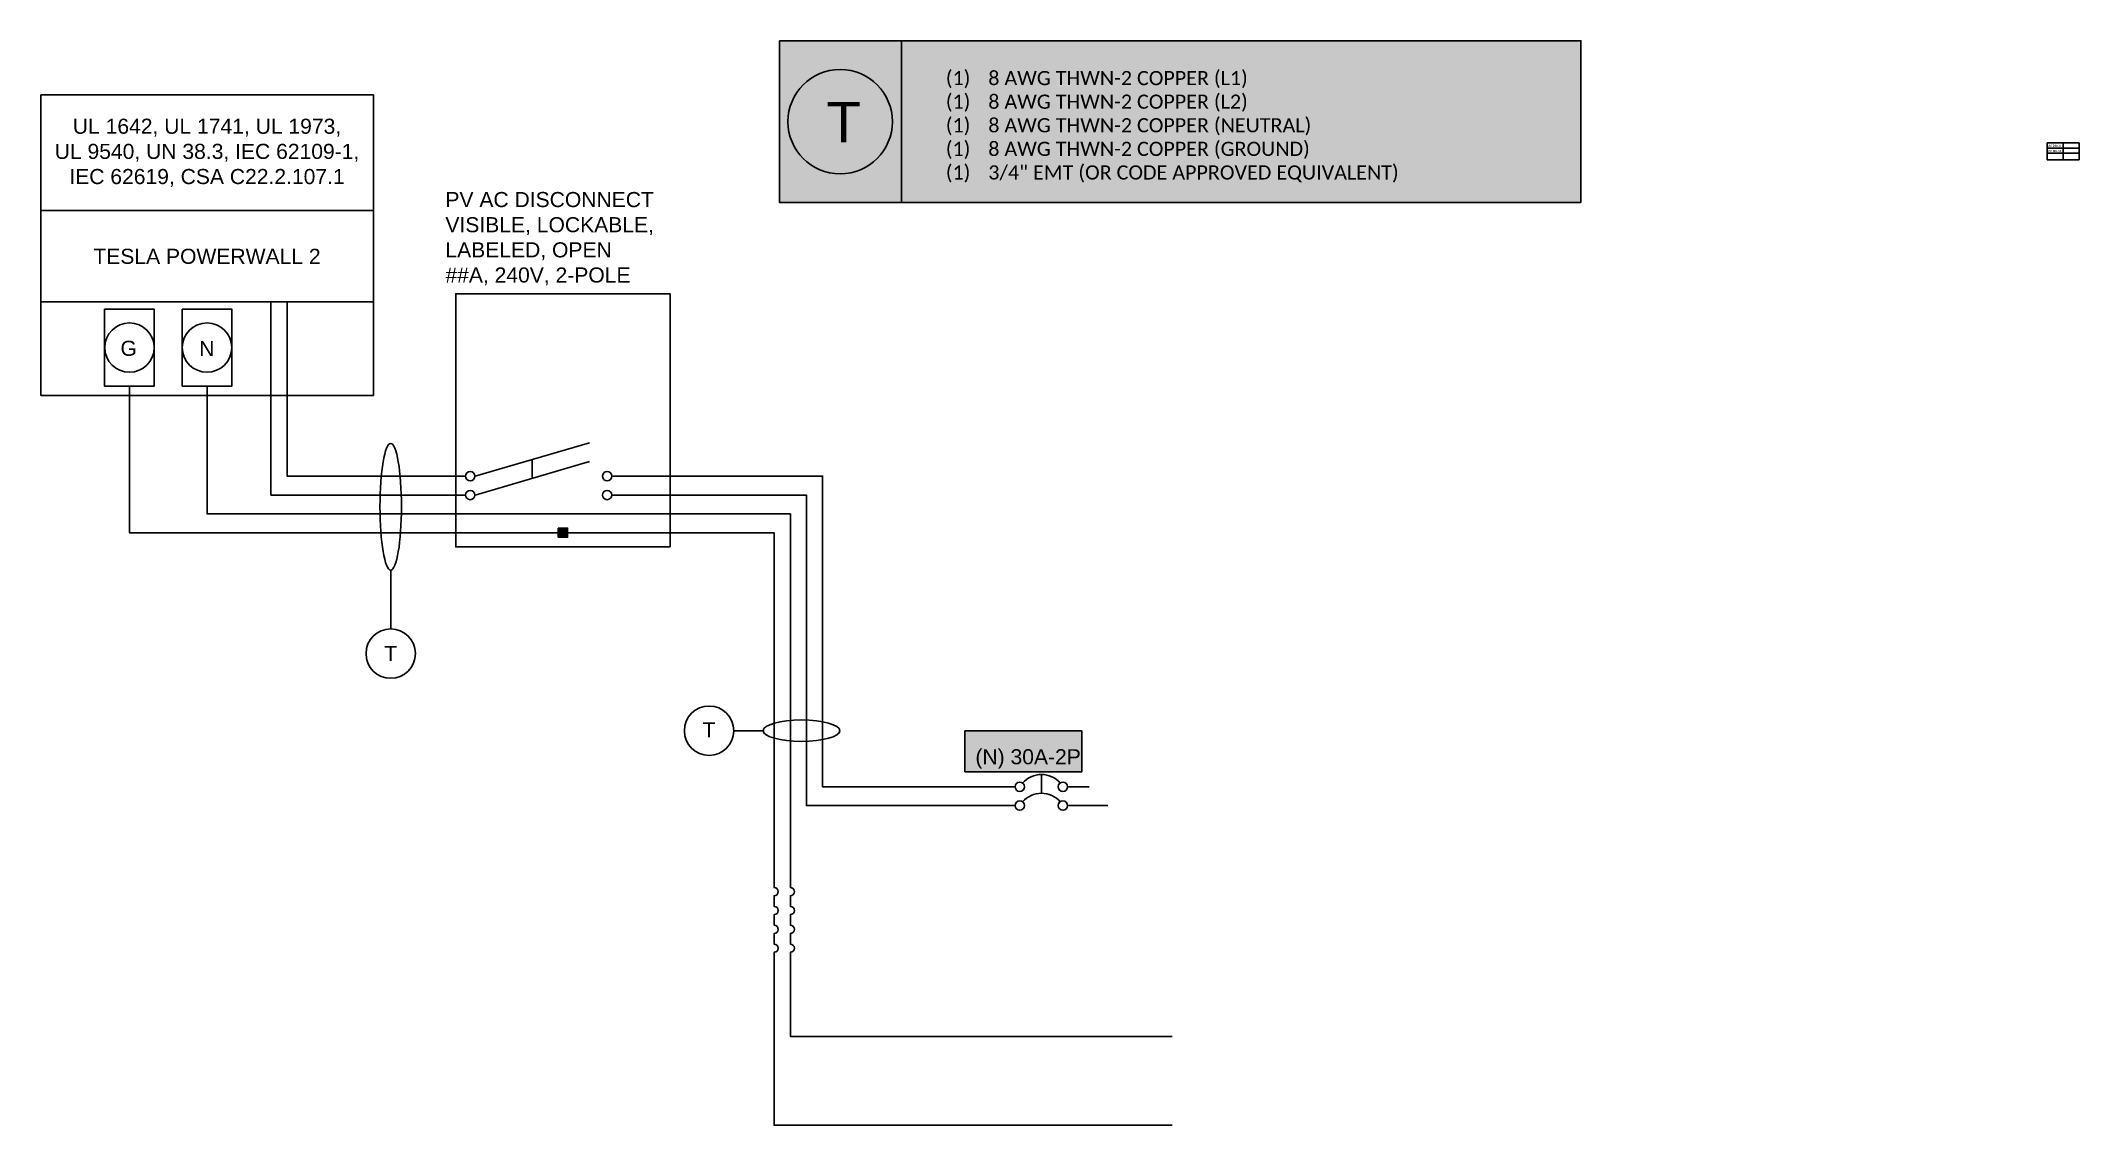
# Model space of a CAD drawing. Header units: inches. Extents: x -39 to 69, y -44 to 14.
import ezdxf
from ezdxf.enums import TextEntityAlignment as Align

# ---------------------------------------------------------------- set-up
doc = ezdxf.new("R2010")
doc.units = ezdxf.units.IN
doc.header["$MEASUREMENT"] = 0
doc.layers.add('_Setbacks', color=7, linetype='Continuous', true_color=0xf6d95b)
doc.layers.add('Ground', color=3, linetype='Continuous')
doc.layers.add('Positive', color=1, linetype='Continuous')
doc.layers.add('Hidden', color=1, linetype='Continuous', lineweight=25, plot=False)
doc.layers.add('wirecallout', color=4, linetype='Continuous', lineweight=25)
doc.styles.get("Standard").update_dxf_attribs({"font": 'arial.ttf'})

# ---------------------------------------------------------------- blocks, each defined once
blk = doc.blocks.new('*T7')
at = {"layer": 'Hidden', "color": 0, "linetype": 'ByBlock', "lineweight": -2, "transparency": 16777216}
for p, q in [((0, 0), (1.69, 0)), ((0, 0), (0, -0.9)), ((0.85, 0), (0.85, -0.9)), ((1.69, 0), (1.69, -0.9)), ((0, -0.27), (1.69, -0.27)), ((0, -0.54), (1.69, -0.54)), ((0, -0.9), (1.69, -0.9))]:
    blk.add_line(p, q, dxfattribs=at)
at = {"layer": 'Hidden', "color": 0, "transparency": 16777216, "char_height": 0.1111, "width": 0.7267}
for s, insert, attachment_point in [('{\\fCalibri|b0|i0|c0;AC DISCO', (0.06, -0.21), 7), ('{\\fCalibri|b0|i0|c0;PV BREAK', (0.06, -0.48), 7), ('{\\fCalibri|b0|i0|c0;', (0.91, -0.48), 7), ('{\\fCalibri|b0|i0|c0;', (1.63, -0.21), 9)]:
    blk.add_mtext(s, dxfattribs=dict(at, insert=insert, attachment_point=attachment_point))

msp = doc.modelspace()

# ---------------------------------------------------------------- hatches: boundary and pattern name
h = msp.add_hatch(color=256)
h.dxf.hatch_style = 1
h.paths.add_polyline_path([(-10.72, -12.29), (-11.22, -12.29), (-11.22, -12.54), (-10.72, -12.54)])
h.paths.add_polyline_path([(-10.72, -12.54), (-11.22, -12.54), (-11.22, -12.78), (-10.72, -12.78)])
at = {"layer": '_Setbacks', "true_color": 0xffffff, "transparency": 33554687}
h = msp.add_hatch(color=7, dxfattribs=at)
h.dxf.hatch_style = 1
h.paths.add_polyline_path([(6.98, 4.98), (6.98, 13.55), (0.51, 13.55), (0.51, 4.98)])
h.paths.add_polyline_path([(0.97, 9.26, -1), (6.5, 9.26, -1)], flags=16)
h.paths.add_polyline_path([(2.46, 7.59), (5.21, 7.59), (5.21, 10.82), (2.46, 10.82)], flags=8)
h = msp.add_hatch(color=7, dxfattribs=at)
h.dxf.hatch_style = 2
h.paths.add_polyline_path([(43, 4.98), (43, 13.55), (6.98, 13.55), (6.98, 4.98)])
h.paths.add_polyline_path([(8.54, 5.71), (27.92, 5.71), (27.92, 11.43), (8.54, 11.43)], flags=24)
h = msp.add_hatch(color=7, dxfattribs=at)
h.dxf.hatch_style = 2
h.paths.add_polyline_path([(6.5, 9.26, 1), (0.97, 9.26, 1)])
h.paths.add_polyline_path([(2.47, 7.63), (5.37, 7.63), (5.37, 10.85), (2.47, 10.85)], flags=24)
h = msp.add_hatch(color=7, dxfattribs=at)
h.dxf.hatch_style = 1
h.paths.add_polyline_path([(16.55, -25.22), (16.55, -23.05), (10.34, -23.05), (10.34, -25.22)])

# ---------------------------------------------------------------- linework, layer by layer
for p, q in [((0.51, 13.55), (43, 13.55)), ((-15.63, -9.54), (-9.56, -7.77)), ((-15.63, -10.54), (-9.56, -8.77)), ((-12.6, -8.65), (-12.6, -9.65)), ((-20.1, -14.53), (-20.1, -17.64)), ((14.4, -26.35), (14.4, -25.35)), ((16.93, -26.01), (15.79, -26.01)), ((17.93, -27.01), (15.79, -27.01))]:
    msp.add_line(p, q)
at = {"color": 18, "true_color": 0x000000}
msp.add_line((6.98, 13.55), (6.98, 4.98), dxfattribs=at)
at = {"color": 0}
msp.add_line((-0.35, -23.04), (-1.91, -23.04), dxfattribs=at)
at = {"color": 18, "true_color": 0x000000}
msp.add_lwpolyline([(0.51, 13.55), (43, 13.55), (43, 4.98), (0.51, 4.98)], close=True, dxfattribs=at)
at = {"color": 0}
msp.add_lwpolyline([(-38.65, -5.26), (-38.65, 10.68), (-21.02, 10.68), (-21.02, -5.26)], close=True, dxfattribs=at)
for points in [[(-38.65, 4.55), (-21.02, 4.55), (-21.02, -0.3), (-38.65, -0.3)], [(-5.29, -13.29), (-16.65, -13.29), (-16.65, 0.13), (-5.29, 0.13)], [(-31.15, -4.76), (-28.52, -4.76), (-28.52, -0.69), (-31.15, -0.69)], [(-11.22, -12.29), (-10.72, -12.29), (-10.72, -12.78), (-11.22, -12.78)]]:
    msp.add_lwpolyline(points, close=True)
for points in [[(-26.45, -0.3), (-26.45, -10.54), (-16.13, -10.54)], [(-25.59, -0.3), (-25.59, -9.54), (-16.13, -9.54)]]:
    msp.add_lwpolyline(points)
msp.add_lwpolyline([(-29.84, -4.76), (-29.84, -11.54), (1.09, -11.54), (1.09, -31.36, -1), (1.09, -31.79), (1.09, -32.36, -1), (1.09, -32.79), (1.09, -33.36, -1), (1.09, -33.79), (1.09, -34.36, -1), (1.09, -34.79), (1.09, -39.25), (21.33, -39.25)], format="xyb", dxfattribs=at)
at = {"color": 7, "true_color": 0xffffff}
msp.add_lwpolyline([(10.34, -23.05), (16.55, -23.05), (16.55, -25.22), (10.34, -25.22)], close=True, dxfattribs=at)
at = {"color": 18, "true_color": 0x000000}
msp.add_circle((3.73, 9.26), 2.77, dxfattribs=at)
for centre, radius in [((-29.84, -2.72), 1.31), ((-15.88, -9.54), 0.248), ((-8.63, -9.54), 0.248), ((-15.88, -10.54), 0.248), ((-8.63, -10.54), 0.248), ((-20.1, -18.95), 1.31), ((-3.22, -23.04), 1.31), ((13.25, -26.01), 0.248), ((15.54, -26.01), 0.248), ((13.25, -27.01), 0.248), ((15.54, -27.01), 0.248)]:
    msp.add_circle(centre, radius)
for centre in [(14.4, -26.69), (14.4, -27.69)]:
    msp.add_arc(centre, 1.33, 41.2408, 138.7592)
at = {"layer": 'Ground'}
msp.add_lwpolyline([(-35.27, -4.76), (-32.64, -4.76), (-32.64, -0.69), (-35.27, -0.69)], close=True, dxfattribs=at)
for points in [[(-33.95, -4.76), (-33.95, -12.54), (0.23, -12.54), (0.23, -31.36, -1), (0.23, -31.79), (0.23, -32.36, -1), (0.23, -32.79), (0.23, -33.36)], [(0.23, -33.36, -1), (0.23, -33.79), (0.23, -34.36, -1), (0.23, -34.79), (0.23, -43.96), (21.33, -43.96)]]:
    msp.add_lwpolyline(points, format="xyb", dxfattribs=at)
msp.add_circle((-33.95, -2.72), 1.31, dxfattribs=at)
at = {"layer": 'Positive', "color": 7}
for points in [[(13, -26.01), (2.8, -26.01), (2.8, -9.54), (-8.39, -9.54)], [(13, -27.01), (1.94, -27.01), (1.94, -10.54), (-8.39, -10.54)]]:
    msp.add_lwpolyline(points, dxfattribs=at)
at = {"layer": 'wirecallout', "color": 7, "extrusion": (0, 0, -1)}
msp.add_ellipse((-20.1, -11.16), major_axis=(0, 3.36), ratio=0.169711, dxfattribs=at)
at = {"layer": 'wirecallout', "color": 7}
msp.add_ellipse((1.68, -23.04), major_axis=(2.03, 0), ratio=0.281158, dxfattribs=at)

# ---------------------------------------------------------------- block references
msp.add_blockref('*T7', (67.73, 8.13))

# ---------------------------------------------------------------- texts
at = {"color": 18, "true_color": 0x000000}
msp.add_text('T', height=2.14, dxfattribs=at).set_placement((3, 8.17))
msp.add_text('TESLA POWERWALL 2', height=0.8).set_placement((-29.84, 2.12), align=Align.MIDDLE_CENTER)
msp.add_text('(N) 30A-2P', height=0.8).set_placement((10.9, -24.82))
at = {"color": 18, "true_color": 0x000000, "insert": (8.58, 6.03), "char_height": 0.7505, "width": 35.2079, "attachment_point": 7}
msp.add_mtext('\\pxi-3,l4,t4;{\\fCalibri|b0|i0|c0|p34;(1)^I8 AWG THWN-2 COPPER (L1)\\P(1)^I8 AWG THWN-2 COPPER (L2)\\P(1)^I8 AWG THWN-2 COPPER (NEUTRAL)\\P(1)^I8 AWG THWN-2 COPPER (GROUND)\\P(1)^I3/4" EMT (OR CODE APPROVED EQUIVALENT)}', dxfattribs=at)
for s, width, heights, insert, char_height, attachment_point in [('UL 1642, UL 1741, UL 1973,\\PUL 9540, UN 38.3, IEC 62109-1,\\PIEC 62619, CSA C22.2.107.1', 17.8999, [0], (-29.84, 7.61), 0.8, 5), ('PV AC DISCONNECT\\PVISIBLE, LOCKABLE, LABELED, OPEN\\P##A, 240V, 2-POLE', 14.0959, [5.19], (-17.2, 0.58), 0.8, 7), ('N', 15.657, [0], (-29.45, -3.17), 0.801, 9), ('T', 15.6401, [0], (-20.1, -18.95), 0.8, 5), ('T', 15.657, [0], (-3.22, -22.99), 0.801, 5)]:
    msp.add_mtext_dynamic_manual_height_columns(s, width=width, gutter_width=1, heights=heights, dxfattribs=dict(insert=insert, char_height=char_height, attachment_point=attachment_point))
at = {"layer": 'Ground', "insert": (-33.56, -3.17), "char_height": 0.801, "attachment_point": 9}
msp.add_mtext_dynamic_manual_height_columns('G', width=15.657, gutter_width=1, heights=[0], dxfattribs=at)

doc.saveas('drawing.dxf')
